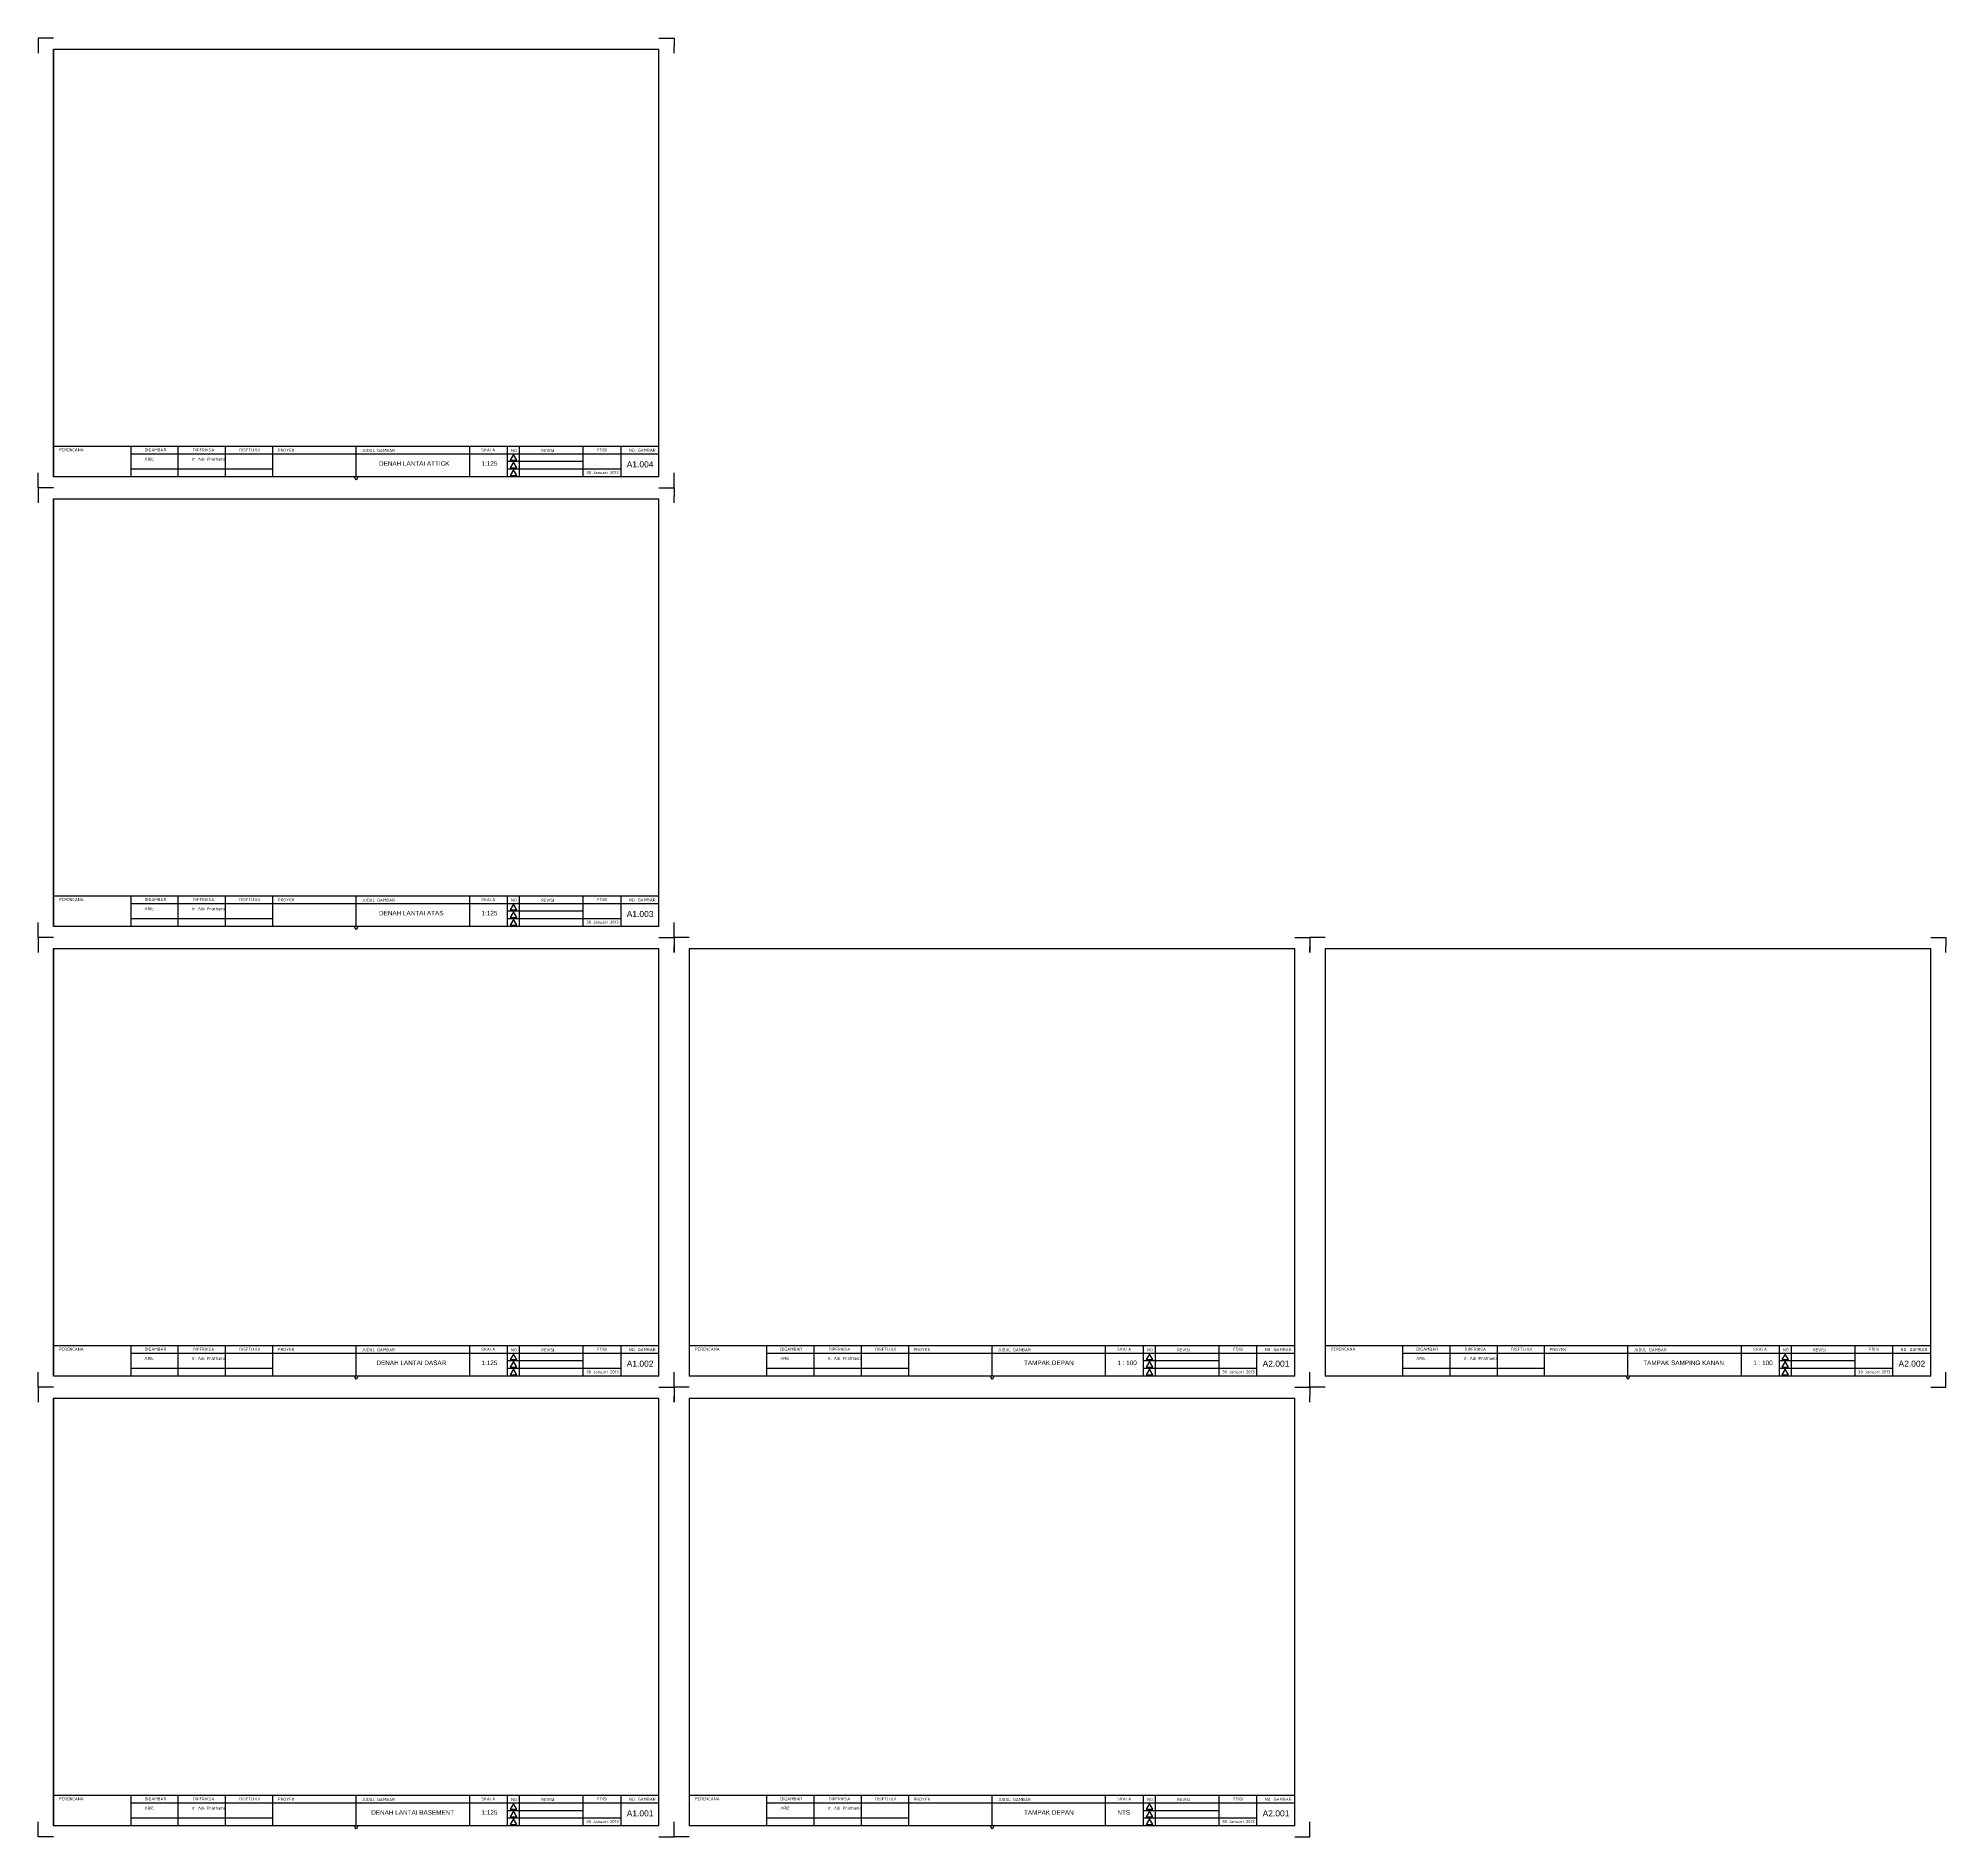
# Paper-space layout 'Layout1' of a CAD drawing. Header units: inches. Extents: x 13 to 1273, y -294 to 894.
import ezdxf
from ezdxf.enums import TextEntityAlignment as Align

# ---------------------------------------------------------------- set-up
doc = ezdxf.new("R2010")
doc.units = ezdxf.units.IN
doc.header["$LTSCALE"] = 800
doc.header["$MEASUREMENT"] = 0
for name, color, linetype in [('FIN2', 7, 'Continuous'), ('HAT-WALL', 8, 'Continuous'), ('KOP-LINE1', 1, 'Continuous'), ('TEXT-8', 16, 'Continuous'), ('TEXT-KOP4', 4, 'Continuous')]:
    doc.layers.add(name, color=color, linetype=linetype)
doc.styles.add('ARIAL', font='arial.ttf', dxfattribs={"width": 0.85})
doc.styles.add('NAMA', font='isocpeur.ttf')

# ---------------------------------------------------------------- blocks, each defined once
blk = doc.blocks.new('X-KOP A3')
at = {"color": 2}
for p, q in [((422.8, 292.3), (22.8, 292.3)), ((22.8, 292.3), (22.8, 10.3)), ((422.8, 10.3), (422.8, 292.3)), ((22.8, 30.3), (422.8, 30.3)), ((167.8, 10.3), (167.8, 30.3)), ((222.8, 10.3), (222.8, 30.3)), ((297.8, 10.3), (297.8, 30.3)), ((322.8, 10.3), (322.8, 30.3)), ((372.8, 10.3), (372.8, 30.3)), ((22.8, 10.3), (422.8, 10.3))]:
    blk.add_line(p, q, dxfattribs=at)
at = {"color": 8}
blk.add_line((432.8, 289.8), (432.8, 294.1), dxfattribs=at)
for points in [[(22.8, 299.8), (12.8, 299.8), (12.8, 289.8)], [(422.8, 299.8), (432.8, 299.8), (432.8, 294.1)], [(22.8, 2.8), (12.8, 2.8), (12.8, 12.8)], [(422.8, 2.8), (432.8, 2.8), (432.8, 12.8)]]:
    blk.add_lwpolyline(points, dxfattribs=at)
at = {"color": 7, "const_width": 0.7}
blk.add_lwpolyline([(22.8, 10.3), (422.8, 10.3), (422.8, 292.3), (22.8, 292.3)], close=True, dxfattribs=at)
blk.add_lwpolyline([(22.8, 30.3), (422.8, 30.3)], dxfattribs=at)
at = {"layer": 'KOP-LINE1'}
for p, q in [((74.1, 10.3), (74.1, 30.3)), ((74.1, 25.3), (422.8, 25.3)), ((105.3, 10.3), (105.3, 30.3)), ((136.6, 10.3), (136.6, 30.3)), ((330.8, 10.3), (330.8, 30.3)), ((397.8, 10.3), (397.8, 30.3)), ((74.1, 15.3), (167.8, 15.3)), ((322.8, 20.3), (372.8, 20.3)), ((322.8, 15.3), (397.8, 15.3))]:
    blk.add_line(p, q, dxfattribs=at)
for points in [[(326.7, 24.7), (324.5, 21), (328.9, 21)], [(326.7, 19.7), (324.5, 16), (328.9, 16)], [(326.7, 14.7), (324.5, 11), (328.9, 11)]]:
    blk.add_lwpolyline(points, close=True, dxfattribs=at)
at = {"layer": 'TEXT-8'}
for p, q in [((222.8, 7.8), (221.6, 10.3)), ((224.1, 10.3), (222.8, 7.8))]:
    blk.add_line(p, q, dxfattribs=at)
at = {"layer": 'TEXT-KOP4', "style": 'NAMA'}
for s, p in [('PERENCANA', (26.6, 27.9)), ('DIGAMBAR', (83, 27.9)), ('DIPERIKSA', (114.9, 27.8)), ('DISETUJUI', (145.6, 27.8)), ('PROYEK', (171, 27.6)), ('JUDUL GAMBAR', (226.5, 27.5)), ('SKALA', (305.5, 27.8)), ('NO.', (325.1, 27.5)), ('REVISI', (345, 27.4)), ('EDISI', (382.1, 27.8)), ('NO. GAMBAR', (402.9, 27.6)), ('ARIE', (83, 21.8)), ('Ir. Adi Prathama', (114.2, 21.8))]:
    blk.add_text(s, height=2, dxfattribs=at).set_placement(p, align=Align.MIDDLE_LEFT)
blk.add_text('30 Januari 2013', height=2, dxfattribs=at).set_placement((385.5, 11.9), align=Align.CENTER)

psp = doc.layouts.get("Layout1")

# ---------------------------------------------------------------- block references
for p in [(0.6, 594.2), (0.6, 297.2), (0.6, 0.2), (420.6, 0.2), (840.6, 0.2), (0.6, -296.8), (420.6, -296.8)]:
    psp.add_blockref('X-KOP A3', p)

# ---------------------------------------------------------------- texts
at = {"style": 'ARIAL'}
for s, p in [('A1.004', (402.1, 610.5)), ('A1.003', (402.1, 313.5))]:
    psp.add_text(s, height=4, dxfattribs=at).set_placement(p)
at = {"layer": 'FIN2', "style": 'ARIAL'}
for s, height, p in [('DENAH LANTAI ATTICK', 3, (238.5, 611.6)), ('1:125', 3, (306.2, 611.6)), ('DENAH LANTAI ATAS', 3, (238.5, 314.6)), ('1:125', 3, (306.2, 314.6)), ('DENAH LANTAI DASAR', 3, (236.8, 17.6)), ('1:125', 3, (306.2, 17.6)), ('A1.002', 4, (402.1, 16.5)), ('TAMPAK DEPAN', 3, (664.5, 17.6)), ('1 : 100', 3, (726.2, 17.6)), ('A2.001', 4, (822.1, 16.5)), ('TAMPAK SAMPING KANAN', 3, (1073.5, 17.6)), ('1 : 100', 3, (1146.2, 17.6)), ('A2.002', 4, (1242.1, 16.5)), ('DENAH LANTAI BASEMENT', 3, (233.4, -279.4)), ('1:125', 3, (306.2, -279.4)), ('A1.001', 4, (402.1, -280.5)), ('TAMPAK DEPAN', 3, (664.5, -279.4)), ('NTS', 3, (726.2, -279.4)), ('A2.001', 4, (822.1, -280.5))]:
    psp.add_text(s, height=height, dxfattribs=at).set_placement(p)

# ---------------------------------------------------------------- viewports
at = {"layer": '0'}
for center, view_center_point, status in [((223.4, 755.5), (72722.5, 209912.6), 5), ((223.4, 458.5), (72722.5, 157255.1), 4), ((223.4, -135.5), (72722.5, 48939.9), 3)]:
    psp.add_viewport(center=center, size=(400, 262), view_center_point=view_center_point, view_height=32750, status=status, dxfattribs=at)
psp.add_viewport(center=(223.4, 161.5), size=(400, 262), view_center_point=(72722.5, 102597.5), view_height=32750, dxfattribs=at)
at = {"layer": 'HAT-WALL'}
for center, view_center_point, view_height, status in [((643.4, 161.5), (72574.6, 265598.5), 26200, 7), ((1063.4, 161.5), (70480.8, 239398.5), 26200, 8), ((643.4, -135.5), (123838, 97625), 5865, 6), ((643.4, -135.5), (77574.6, 297167.1), 32750, 9)]:
    psp.add_viewport(center=center, size=(400, 262), view_center_point=view_center_point, view_height=view_height, status=status, dxfattribs=at)

doc.saveas('drawing.dxf')
